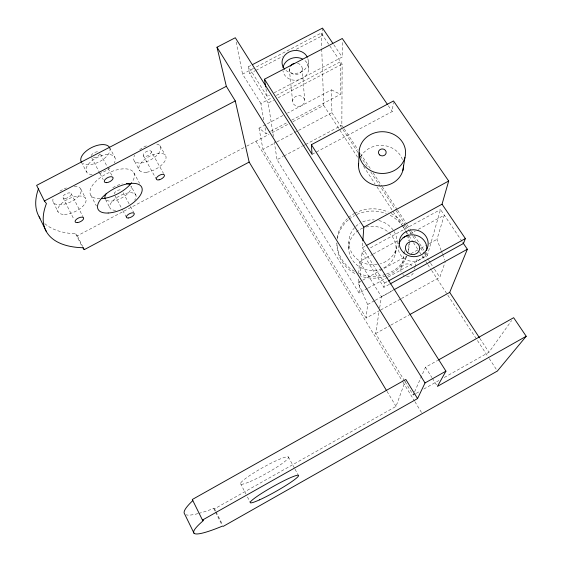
<?xml version="1.0" encoding="UTF-8"?>
<svg xmlns="http://www.w3.org/2000/svg" width="562" height="562" viewBox="0 0 562 562"><rect width="100%" height="100%" fill="white"/><g stroke="black" fill="none" stroke-linecap="round" stroke-linejoin="round"><path stroke-width="0.42" stroke-dasharray="2.81 2.11" d="M291.657 120.17L340.453 94.353L340.502 61.701L276.363 95.421M343.761 128.115L341.844 125.185L342.139 64.124L321.162 33.109L255.007 67.63M274.137 92.807L342.174 57.064L342.251 41.033M348.7 248.278L348.876 242.229M379.947 310.407L366.143 318.057L367.611 304.513L358.106 282.693L358.387 278.464M358.725 273.385L359.504 261.541L372.487 254.438M367.513 288.404L359.076 293.055L359.947 280.965M360.326 275.78L362.005 252.464L367.393 249.521M389.262 284.4L383.909 287.351L384.598 283.072L362.349 247.716L362.722 242.587M312.043 154.325L392.283 111.508L393.323 102.586M404.598 380.952L375.62 333.561L379.139 311.271M379.68 307.836L381.436 296.687L359.504 261.541M395.402 253.883L396.484 247.898M400.966 268.503L404.001 253.989M404.183 253.132L404.717 250.568M414.503 269.17L414.939 267.477M415.156 266.627L417.327 258.162M388.23 277.003L427.352 255.464L440.51 209.556L462.477 242.046M441.142 250.483L436.962 239.363L444.282 215.141L418.318 229.352M401.43 298.52L439.793 277.284L445.315 261.604M198.758 513.401A125.326 15.757 -29.5 0 0 213.672 508.462L214.536 508.821L396.041 406.382L405.244 381.085M405.054 381.696L413.203 395.023L414.257 392.648M414.608 391.854L425.476 367.26L437.636 360.425M444.261 377.502L488.954 352.283L511.638 320.523M413.203 395.023L415.473 393.744M416.231 393.316L419.266 391.609M423.811 389.037L438.957 380.495M375.62 333.561L390.133 325.503M390.899 325.075L409.227 314.889M381.436 296.687L392.943 290.336M367.611 304.513L374.468 300.726M375.226 300.305L392.754 290.631M380.72 309.985L400.664 298.942M368.286 287.983L387.464 277.424M384.598 283.072L387.647 281.393M358.106 282.693L361.935 280.586M362.701 280.164L406.34 256.188M410.934 253.666L417.826 249.879M420.889 248.193L425.483 245.671M429.312 243.571L436.962 239.363M362.349 247.716L365.412 246.044M370.47 247.835L440.51 209.556M373.252 254.017L398.458 240.227M409.916 233.954L415.262 231.024M366.143 318.057L262.953 149.288L276.125 142.305M276.897 141.891L297.818 130.791M298.591 130.384L331.903 112.709L331.503 89.857L287.547 113.074M359.076 293.055L277.045 159.685L283.213 156.398M283.986 155.99L301.731 146.541M302.504 146.134L304.815 144.898M305.588 144.49L341.844 125.185M282.918 115.519L259.012 128.143L266.1 133.693L269.971 131.649M270.751 131.234L287.013 122.628M44.791 223.648A110.356 52.547 -27.9 0 0 75.694 233.827L77.303 235.822L245.889 146.584M246.662 146.176L269.036 134.332M272.113 132.702L288.285 124.146M292.9 121.701L323.705 105.396L321.717 48.789M250.771 65.508L248.453 66.709L267.175 96.46L269.493 95.245M263.726 119.91L260.909 103.549L271.727 97.858M273.427 136.503L268.2 103.022L273.589 100.184M278.211 97.753L342.139 64.124M268.2 103.022L249.725 73.587L255.162 70.749M255.942 70.341L282.356 56.551M296.336 49.252L322.757 35.462L322.546 28.915M260.909 103.549L242.552 74.128L254.228 68.037M331.503 89.857L340.453 94.353M388.321 105.726L392.283 111.508M333.821 44.749L342.174 57.064M344.246 128.846L358.177 150.075M360.579 153.728L370.667 169.099M373.07 172.759L381.717 185.931M382.195 186.668L397.088 209.352M397.566 210.083L406.698 223.992M407.176 224.723L411.019 230.582M411.503 231.312L425.434 252.535M425.912 253.265L427.352 255.464M331.903 112.709L342.455 128.803M342.932 129.534L358.275 152.941M360.193 155.864L367.386 166.837M370.744 171.958L395.676 209.991M396.154 210.722L405.265 224.617M405.75 225.355L409.101 230.469M409.586 231.207L412.459 235.59M412.937 236.321L415.817 240.712M420.615 248.025L424.451 253.876M424.928 254.607L428.286 259.728M428.764 260.459L430.204 262.658M430.682 263.388L434.04 268.51M434.517 269.24L439.793 277.284M479.864 338.408L488.954 352.283M323.705 105.396L357.769 157.493M363.53 166.303L375.044 183.907M376.962 186.844L402.87 226.472M403.354 227.203L406.235 231.607M406.712 232.338L408.63 235.274M409.108 236.012L412.951 241.878M413.428 242.615L419.189 251.418M419.666 252.155L421.584 255.085M422.069 255.822L425.427 260.958M425.905 261.688L427.345 263.894M427.822 264.625L431.18 269.76M431.665 270.498L488.757 357.818M489.242 358.549L497.398 371.025M362.005 252.464L383.909 287.351M425.476 367.26L431.904 377.573M432.368 378.303L436.498 384.935M255.942 141.266L402.568 381.457M403.024 382.202L414.44 400.91M414.897 401.661L422.21 413.632M387.007 391.349L396.041 406.382M159.994 145.741L165.256 155.084M151.269 151.48A4.496 2.178 -28.4 0 1 146.085 156.313A4.496 2.178 -28.4 0 1 144.504 152.885A4.496 2.178 -28.4 0 1 151.269 151.48L163.549 173.496M143.31 155.66L155.941 178.498M134.613 161.378L139.755 170.771M133.819 172.752L139.552 183.289M288.341 456.899L294.607 468.413M295.022 469.186L298.366 475.326M135.913 195.204L131.009 186.12A14.401 6.632 -26.9 0 1 121.209 198.189A14.401 6.632 -26.9 0 1 105.452 199.292M109.534 147.455L114.838 157.29M123.155 192.724L130.103 205.72M130.51 206.486L133.777 212.605M100.507 154.093L107.742 167.652M108.143 168.403L112.962 177.444M115.105 195.99L122.411 209.788M122.818 210.553L126.471 217.459M91.662 157.746L99.643 172.857M100.043 173.616L103.232 179.657M105.558 199.559L109.969 207.968M81.399 162.144L86.59 172.077M240.459 483.468L245.91 493.977M247.463 496.984L250.188 502.238M90.875 195.344L96.418 206.036M80.78 188.98L85.712 198.555M71.128 193.539L83.464 217.733M63.042 197.782L74.114 219.7M77.303 235.822L82.712 246.578M214.536 508.821L215.682 511.104M216.068 511.87L222.566 524.803M75.694 233.827L82.291 246.957M213.672 508.462L215.211 511.525M215.597 512.291L222.138 525.315M53.334 202.362L58.167 212.043M441.437 251.277L442.336 253.659M442.631 254.453L444.718 260.016M236.138 41.974L242.552 74.128M259.012 128.143L262.953 149.288M248.453 66.709L249.725 73.587M265.06 127.665L266.1 133.693M265.966 88.705L267.175 96.46M274.228 141.652L277.045 159.685M289.304 69.021L292.591 101.104M302.251 68.726L304.695 100.872A6.07 5.36 -8.1 0 1 295.563 105.719A6.07 5.36 -8.1 0 1 295.675 96.411A6.07 5.36 -8.1 0 1 304.695 100.872M308.299 61.595L308.735 68.578M321.162 33.109L321.682 47.918M336.884 242.953L336.898 244.315A36.01 33.558 3.9 0 0 356.519 274.368M99.938 198.765A24.278 11.444 -26.8 0 1 93.39 184.097A24.278 11.444 -26.8 0 1 123.83 168.832A24.278 11.444 -26.8 0 1 131.382 183.001M114.149 193.946A4.32 1.988 -26.9 0 1 117.591 190.476A4.32 1.988 -26.9 0 1 121.933 190.427M197.922 513.626A125.326 15.757 -29.5 0 1 186.085 514.813M99.755 153.918A4.763 2.417 -26.4 0 1 93.39 157.803M91.199 155.66A4.763 2.417 -26.4 0 1 97.598 151.754M92.098 174.578A15.954 7.896 -26.5 0 1 88.044 164.617A15.954 7.896 -26.5 0 1 107.223 154.571A15.954 7.896 -26.5 0 1 114.269 162.959M110.061 167.813A15.954 7.896 -26.5 0 1 97.999 173.939M115.66 210.244A14.464 6.498 -27 0 1 111.585 202.194A14.464 6.498 -27 0 1 129.33 192.794A14.464 6.498 -27 0 1 134.676 200.17M365.953 227.034A23.702 22.122 4.1 0 1 394.587 240.845A23.702 22.122 4.1 0 1 382.49 268.503M381.774 268.798A23.702 22.122 4.1 0 1 350.716 257.115A23.702 22.122 4.1 0 1 362.652 228.13M394.117 231.558A24.159 22.494 3.8 0 1 380.348 263.845M377.264 264.526A24.159 22.494 3.8 0 1 351.875 253.012A24.159 22.494 3.8 0 1 355.177 227.013M355.795 226.416A24.159 22.494 3.8 0 1 359.954 223.297M362.785 221.864A24.159 22.494 3.8 0 1 374.194 219.868M378.851 220.543A24.159 22.494 3.8 0 1 393.667 230.827M406.628 256.644A36.01 33.558 3.9 0 1 360.502 276.026M337.333 239.089A36.01 33.558 3.9 0 1 348.468 219.742M349.1 219.215A36.01 33.558 3.9 0 1 354.573 215.562M356.793 214.452A36.01 33.558 3.9 0 1 386.333 213.602M390.161 215.323A36.01 33.558 3.9 0 1 401.661 224.702M402.167 225.348A36.01 33.558 3.9 0 1 405.216 230.146M405.588 230.87A36.01 33.558 3.9 0 1 407.148 234.607M407.401 235.373A36.01 33.558 3.9 0 1 408.623 240.859M408.876 244.056A36.01 33.558 3.9 0 1 408.075 252.029M406.41 256.167A36.242 33.748 3.8 0 1 386.256 274.151M385.434 274.432A36.242 33.748 3.8 0 1 359.006 273.553M354.362 271.305A36.242 33.748 3.8 0 1 336.891 243.072M337.186 237.895A36.242 33.748 3.8 0 1 347.309 218.653M348.524 217.564A36.242 33.748 3.8 0 1 353.948 213.757M354.664 213.356A36.242 33.748 3.8 0 1 388.202 212.022M391.222 213.504A36.242 33.748 3.8 0 1 403.059 223.852M403.987 225.193A36.242 33.748 3.8 0 1 406.368 229.486M408.286 234.811A36.242 33.748 3.8 0 1 409.291 241.196M409.326 241.997A36.242 33.748 3.8 0 1 408.328 250.8M297.537 63.366A6.491 5.655 -8.4 0 1 302.005 70.215A6.491 5.655 -8.4 0 1 294.01 74.402A6.491 5.655 -8.4 0 1 289.556 67.545M413.239 273.216A6.646 6.203 10.7 0 1 405.848 276.125M404.233 275.499A6.646 6.203 10.7 0 1 402.835 274.509M401.05 271.72A6.646 6.203 10.7 0 1 403.945 264.737A6.646 6.203 10.7 0 1 411.96 265.707M109.822 148.087A15.884 8.051 -26.4 0 1 100.767 160.929A15.884 8.051 -26.4 0 1 83.014 163.647M156.77 144.076A14.984 7.264 -28.4 0 1 158.048 154.121A14.984 7.264 -28.4 0 1 140.381 163.029A14.984 7.264 -28.4 0 1 134.683 155.21M139.692 149.731A14.984 7.264 -28.4 0 1 147.946 145.214M74.317 186.331A15.279 7.299 -25 0 1 79.509 194.986A15.279 7.299 -25 0 1 60.97 204.751A15.279 7.299 -25 0 1 53.861 197.107M59.951 191.164A15.279 7.299 -25 0 1 66.421 187.919M112.793 187.715A14.401 6.632 -26.9 0 1 122.375 183.879M305.04 60.661A12.982 11.31 -8.4 0 1 301.344 78.975A12.982 11.31 -8.4 0 1 282.925 70.636M360.649 156.974A22.487 20.309 0.9 0 1 382.708 145.417A22.487 20.309 0.9 0 1 402.568 159.98M307.885 58.638A13.165 11.437 -8.5 0 1 301.569 71.739A13.165 11.437 -8.5 0 1 285.714 70.25M426.221 252.226A14.296 13.242 9.2 0 1 409.255 260.887A14.296 13.242 9.2 0 1 398.507 245.453M65.143 198.414A4.58 2.192 -25 0 0 71.332 194.073A4.58 2.192 -25 0 0 64.763 194.466A4.58 2.192 -25 0 0 65.143 198.414M146.668 172.225A15.048 7.123 -28.5 0 0 166.029 156.77A15.048 7.123 -28.5 0 0 144.582 159.51A15.048 7.123 -28.5 0 0 146.668 172.225M64.454 214.389A15.343 7.151 -25.1 0 0 86.098 200.416A15.343 7.151 -25.1 0 0 65.094 200.796A15.343 7.151 -25.1 0 0 64.454 214.389M250.055 481.578A27.531 3.421 -29.2 0 0 288.411 457.882A27.531 3.421 -29.2 0 0 255.022 472.129A27.531 3.421 -29.2 0 0 250.055 481.578"/><path stroke-width="0.84" d="M358.514 165.769L359.139 152.716M362.841 240.873L363.832 227.188L311.39 144.715L393.512 100.97L448.687 181.02L442.041 204.196L366.178 245.629M402.849 170.518L404.949 157.536A23.232 20.871 0.6 0 0 375.809 132.548A23.232 20.871 0.6 0 0 366.347 167.673A23.232 20.871 0.6 0 0 404.949 157.536M442.041 204.196L465.371 238.569L463.453 243.487L390.028 283.979M409.986 314.467L449.698 292.402L467.352 249.247L462.933 242.714M417.552 398.577L405.841 379.448L192.281 499.506L202.475 520.061L417.552 398.577L425.034 382.947L445.933 371.159L235.295 37.745L216.995 47.215L226.331 86.309L235.281 100.928L249.156 162.074L386.551 390.597M445.933 371.159L437.419 386.403L526.208 336.266L513.654 317.699L438.395 359.996M526.208 336.266L497.398 371.025L223.332 526.32L222.524 526.081A126.302 13.01 -29.6 0 1 203.577 520.391L202.475 520.061M393.709 289.915L467.352 249.247M388.405 280.979L465.371 238.569M403.038 237.712L407.619 235.204M363.832 227.188L448.687 181.02M226.331 86.309L36.621 185.369L44.363 200.992L46.442 203.528A111.1 50.952 -28 0 0 82.677 247.73L84.258 249.654L249.156 162.074M44.363 200.992L235.281 100.928M265.693 86.977L264.484 79.214L342.265 38.497L387.33 104.279M252.31 64.7L322.518 28.1L332.837 43.302M449.698 292.402L479.379 337.678M264.484 79.214L312.043 154.325L311.39 144.715M216.995 47.215L425.034 382.947M83.099 247.35L84.258 249.654M39.115 216.763L46.407 231.663M194.002 533.169L184.575 513.9A125.326 15.757 -29.5 0 1 192.815 500.609M40.021 218.239A110.356 52.547 -27.9 0 1 38.434 188.846M131.382 183.001A24.278 11.444 -26.8 0 1 101.574 198.702M290.224 66.168A6.491 5.655 -8.4 0 1 294.193 63.443M81.399 162.144A15.884 8.051 -26.4 0 1 91.241 147.757A15.884 8.051 -26.4 0 1 109.534 147.455M105.157 198.793A14.401 6.632 -26.9 0 1 106.141 193.764M126.408 183.591A14.401 6.632 -26.9 0 1 129.948 184.729M282.988 67.679A12.982 11.31 -8.4 0 1 302.384 58.933M403.474 165.228A22.487 20.309 0.9 0 1 380.116 185.959A22.487 20.309 0.9 0 1 358.633 163.5M398.95 243.789A14.296 13.242 9.2 0 1 415.873 235.232A14.296 13.242 9.2 0 1 426.649 250.547M284.604 69.14A13.165 11.437 -8.5 0 1 288.77 52.175A13.165 11.437 -8.5 0 1 307.351 57.233M108.171 213.019A24.44 11.092 -27 0 0 142.2 189.949A24.44 11.092 -27 0 0 109.176 191.635A24.44 11.092 -27 0 0 108.171 213.019M128.276 218A4.37 1.89 -27.2 0 0 134.304 213.862A4.37 1.89 -27.2 0 0 128.396 214.361A4.37 1.89 -27.2 0 0 128.276 218M159.109 179.819A4.545 2.072 -28.6 0 0 164.392 175.014A4.545 2.072 -28.6 0 0 157.62 176.545A4.545 2.072 -28.6 0 0 159.109 179.819M77.373 222.601A4.636 2.079 -25.4 0 0 83.647 218.246A4.636 2.079 -25.4 0 0 77.092 218.801A4.636 2.079 -25.4 0 0 77.373 222.601M106.499 182.657A4.819 2.297 -26.7 0 0 113.117 178.035A4.819 2.297 -26.7 0 0 106.45 178.337A4.819 2.297 -26.7 0 0 106.499 182.657M259.588 499.829A27.749 2.824 -29.4 0 0 298.359 476.169A27.749 2.824 -29.4 0 0 265.088 491.223A27.749 2.824 -29.4 0 0 259.588 499.829M379.624 154.915A3.871 3.477 0.5 0 0 386.066 153.257A3.871 3.477 0.5 0 0 381.24 149.07A3.871 3.477 0.5 0 0 379.624 154.915M407.654 252.724A7.151 6.618 9.2 0 0 419.491 249.69A7.151 6.618 9.2 0 0 410.499 241.611A7.151 6.618 9.2 0 0 407.654 252.724M403.783 252.823A14.521 13.418 8.9 0 0 427.808 246.599A14.521 13.418 8.9 0 0 409.48 230.272A14.521 13.418 8.9 0 0 403.783 252.823"/></g></svg>
